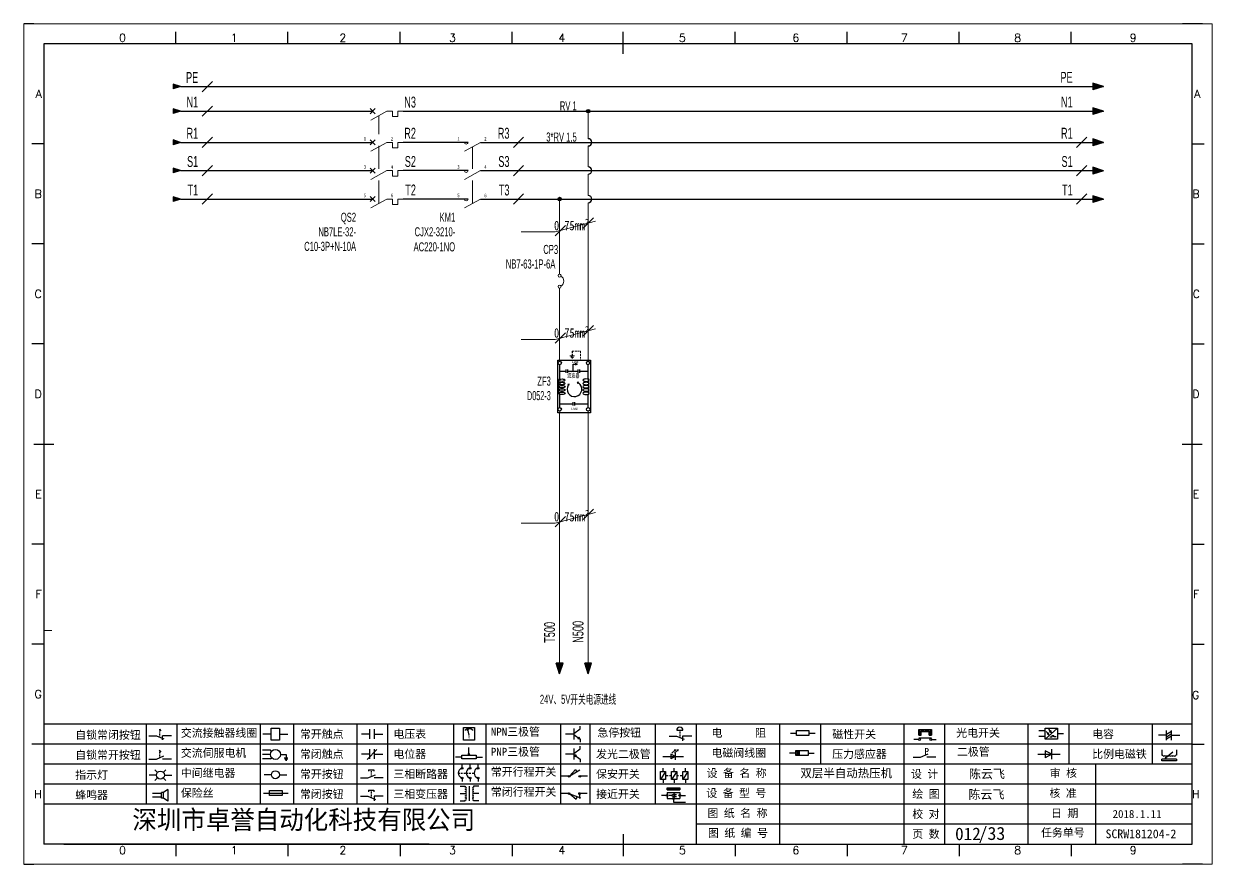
# Model space of a CAD drawing. Extents: x 38255 to 47052, y -6758 to -3353.
# Drawn here: x 39894.8 to 40221.5, y -4539.5 to -4308.5 of the extents above; entities that cross this region are included whole.
import ezdxf
from ezdxf.enums import TextEntityAlignment as Align

# ---------------------------------------------------------------- set-up
doc = ezdxf.new("R2010")
doc.units = 0
doc.header["$MEASUREMENT"] = 0
doc.linetypes.add('DASHED', pattern=[0.75, 0.5, -0.25])
doc.linetypes.add('DASHED2', pattern=[9.525, 6.35, -3.175])
for name, color, linetype in [('0015LEVEL_0', 7, 'Continuous'), ('AE_BOR', 1, 'Continuous'), ('MISC', 2, 'Continuous'), ('电气图内容', 7, 'Continuous'), ('细实线层', 7, 'Continuous')]:
    doc.layers.add(name, color=color, linetype=linetype)
doc.layers.add('Dimension', color=3, linetype='Continuous', lineweight=13)
doc.layers.add('frame', color=7, linetype='Continuous', lineweight=15)
doc.styles.add('Standard_0.8', font='', dxfattribs={"width": 0.8})
doc.styles.add('STYLE1', font='italic.shx', dxfattribs={"width": 0.68, "height": 3, "bigfont": 'xc00.shx'})
doc.styles.add('WD', font='romans.shx', dxfattribs={"bigfont": 'gbcbig.shx'})
doc.styles.add('样式 0', font='')
doc.styles.add('样式 8', font='arial.ttf')
doc.styles.add('楷体', font='', dxfattribs={"width": 0.8})
doc.styles.add('汉字', font='')
doc.styles.get('Standard_0.8').set_extended_font_data('SimSun')
doc.styles.get('样式 0').set_extended_font_data('KaiTi_GB2312')
doc.styles.get('楷体').set_extended_font_data('STFangsong')
doc.styles.get('汉字').set_extended_font_data('新宋体')

# ---------------------------------------------------------------- blocks, each defined once
blk = doc.blocks.new('A$C46B66A3D')
at = {"color": 2, "linetype": 'DASHED'}
blk.add_line((-0.52, 16.86), (-0.52, 15.59), dxfattribs=at)
at = {"color": 2, "linetype": 'DASHED', "lineweight": 0}
for p, q in [((-0.52, 16.86), (1.74, 16.86)), ((1.74, 16.86), (1.74, 14.41))]:
    blk.add_line(p, q, dxfattribs=at)
at = {"color": 2, "lineweight": 0}
for p, q in [((-0.52, 15.59), (-1.11, 15.59)), ((-0.51, 15.58), (0.09, 15.58))]:
    blk.add_line(p, q, dxfattribs=at)
at = {"color": 2}
for p, q in [((-0.52, 15.28), (-0.91, 15.28)), ((-0.52, 15.04), (-0.72, 15.04)), ((-0.52, 15.28), (-0.12, 15.28)), ((-0.52, 15.04), (-0.32, 15.04))]:
    blk.add_line(p, q, dxfattribs=at)
at = {"lineweight": 0}
for p, q in [((-3.94, 0.45), (-3.94, 0)), ((3.89, 0.45), (3.89, 0))]:
    blk.add_line(p, q, dxfattribs=at)
blk.add_lwpolyline([(-4.49, 14.41), (4.49, 14.41), (4.49, 0), (-4.49, 0)], close=True)
at = {"layer": '0015LEVEL_0'}
for p, q in [((-3.94, 9.4), (-3.94, 13.18)), ((-0.28, 11.42), (-0.28, 13.33)), ((-0.28, 13.33), (0.54, 13.33)), ((0.54, 13.08), (0.54, 13.59)), ((0.66, 13.12), (0.66, 13.54)), ((0.77, 13.17), (0.77, 13.5)), ((0.88, 13.21), (0.88, 13.45)), ((3.89, 9.4), (3.89, 13.18)), ((-3.94, 11.42), (-2.2, 11.42)), ((-2.2, 10.94), (-2.2, 11.91)), ((-1.72, 10.94), (-1.72, 11.91)), ((-1.72, 11.42), (1.15, 11.42)), ((1.15, 10.94), (1.15, 11.91)), ((1.63, 10.94), (1.63, 11.91)), ((1.63, 11.42), (3.89, 11.42)), ((-4.16, 5.33), (-4.16, 9)), ((4.11, 5.33), (4.11, 9)), ((-3.94, 1.4), (-3.94, 4.93)), ((3.89, 1.4), (3.89, 4.93)), ((-3.94, 2.45), (-0.27, 2.45)), ((-0.27, 1.96), (-0.27, 2.93)), ((0.22, 1.96), (0.22, 2.93)), ((0.22, 2.45), (3.89, 2.45))]:
    blk.add_line(p, q, dxfattribs=at)
for points in [[(-1.33, 7.87), (-1.72, 7.72), (-1.4, 7.46)], [(0.86, 8.33), (1.09, 7.98), (1.27, 8.36)]]:
    blk.add_lwpolyline(points, close=True, dxfattribs=at)
for centre in [(-3.96, 13.66), (3.87, 13.66), (-3.94, 0.93), (3.89, 0.93)]:
    blk.add_circle(centre, 0.476, dxfattribs=at)
for centre, radius, start, end in [((-3.7, 9), 0.466, 121.7477, 180), ((0.11, 6.45), 2.03, 145.7383, 58.0662), ((3.65, 9), 0.466, 0, 58.2523), ((-3.7, 5.33), 0.466, 180, 238.2523), ((3.65, 5.33), 0.466, 301.7477, 0)]:
    blk.add_arc(centre, radius, start, end, dxfattribs=at)
for centre in [(-3.3, 8.93), (-3.3, 8.02), (-3.3, 7.14), (-3.3, 6.25), (-3.3, 5.33)]:
    blk.add_ellipse(centre, major_axis=(0.858, 0), ratio=0.39308, dxfattribs=at)
at = {"layer": '0015LEVEL_0', "extrusion": (0, 0, -1)}
for centre in [(3.26, 8.93), (3.26, 8.02), (3.26, 7.14), (3.26, 6.25), (3.26, 5.33)]:
    blk.add_ellipse(centre, major_axis=(-0.858, 0), ratio=0.39308, dxfattribs=at)
at = {"lineweight": 0, "style": '样式 8', "width": 0.6}
for tag, p in [('FL1', (-6.38, 7.44)), ('10A', (-6.38, 3.44))]:
    blk.add_attdef(tag, text='', height=2.5, dxfattribs=at).set_placement(p, align=Align.RIGHT)
at = {"layer": '0015LEVEL_0', "insert": (-1.89, 10.79), "char_height": 1.1896, "attachment_point": 1, "style": 'STYLE1'}
blk.add_mtext('{\\fSimSun|b0|i0|c134|p32;滤波器}', dxfattribs=at)
at = {"layer": 'MISC', "color": 0, "char_height": 0.5948, "width": 1.492, "attachment_point": 1, "style": '样式 0'}
for s, insert in [('{\\fSimSun|b0|i0|c134|p2;LINE}', (-0.62, 14.24)), ('{\\fSimSun|b0|i0|c134|p2;LOAD}', (-0.76, 1.36))]:
    blk.add_mtext(s, dxfattribs=dict(at, insert=insert))
blk = doc.blocks.new('磁性开关')
at = {"linetype": 'ByBlock'}
h = blk.add_hatch(dxfattribs=at)
h.set_pattern_fill('ANSI31', color=256, scale=0.1, style=0)
h.set_pattern_definition([(45, (0, 0), (-0.224506403, 0.224506403), [])])
h.paths.add_polyline_path([(-1910.88, -776.69), (-1910.88, -775.29), (-1907.69, -775.29), (-1907.69, -776.69), (-1908.31, -776.69), (-1908.31, -775.79), (-1910.25, -775.79), (-1910.25, -776.69)])
for p, q in [((-1910.91, -777.81), (-1912.09, -777.81)), ((-1910.88, -776.69), (-1910.88, -775.29)), ((-1910.88, -775.29), (-1907.69, -775.29)), ((-1910.88, -776.69), (-1910.25, -776.69)), ((-1910.88, -777.39), (-1907.69, -777.39)), ((-1910.25, -776.69), (-1910.25, -775.79)), ((-1910.25, -775.79), (-1908.31, -775.79)), ((-1908.31, -776.69), (-1908.31, -775.79)), ((-1908.31, -776.69), (-1907.69, -776.69)), ((-1907.69, -775.29), (-1907.69, -776.69)), ((-1907.66, -777.81), (-1906.48, -777.81))]:
    blk.add_line(p, q, dxfattribs=at)
for centre in [(-1910.68, -777.81), (-1907.88, -777.81)]:
    blk.add_circle(centre, 0.225, dxfattribs=at)
blk = doc.blocks.new('*U34')
at = {"linetype": 'ByBlock'}
for p, q in [((-1909.23, -780.45), (-1909.23, -780.67)), ((-1909.23, -780.45), (-1908.92, -780.84)), ((-1909.23, -780.84), (-1909.23, -781.05)), ((-1911.92, -782.07), (-1910.06, -782.07)), ((-1910.06, -782.07), (-1908.18, -782.88)), ((-1909.23, -781.23), (-1909.23, -781.44)), ((-1909.23, -781.61), (-1909.23, -781.83)), ((-1909.23, -782), (-1909.23, -782.21)), ((-1909.23, -782.38), (-1909.23, -782.43)), ((-1908.52, -783.07), (-1908.52, -782.07)), ((-1906.25, -782.07), (-1908.52, -782.07))]:
    blk.add_line(p, q, dxfattribs=at)
blk = doc.blocks.new('*U36')
at = {"linetype": 'ByBlock'}
for p, q in [((-1911.92, -792.89), (-1910.06, -792.89)), ((-1910.06, -792.89), (-1908.18, -792.08)), ((-1908.88, -791.17), (-1909.23, -790.71)), ((-1909.23, -790.71), (-1909.23, -790.92)), ((-1909.23, -791.09), (-1909.23, -791.31)), ((-1909.23, -791.48), (-1909.23, -791.69)), ((-1909.23, -791.86), (-1909.23, -792.08)), ((-1909.23, -792.25), (-1909.23, -792.47)), ((-1906.25, -792.89), (-1908.52, -792.89))]:
    blk.add_line(p, q, dxfattribs=at)
blk = doc.blocks.new('蜂鸣器')
at = {"linetype": 'ByBlock'}
for p, q in [((-1907.17, -795.53), (-1908.25, -796.26)), ((-1907.17, -795.53), (-1907.17, -798.41)), ((-1908.8, -796.48), (-1911.01, -796.48)), ((-1908.8, -797.46), (-1911.01, -797.46)), ((-1908.25, -796.26), (-1908.8, -796.26)), ((-1908.8, -797.68), (-1908.8, -796.26)), ((-1908.25, -797.68), (-1908.8, -797.68)), ((-1908.25, -797.68), (-1908.25, -796.26)), ((-1907.17, -798.41), (-1908.25, -797.68))]:
    blk.add_line(p, q, dxfattribs=at)
blk = doc.blocks.new('指示灯')
at = {"linetype": 'ByBlock'}
for p, q in [((-1854.25, -776.92), (-1856.06, -776.92)), ((-1854.62, -775.59), (-1853.97, -776.23)), ((-1854.62, -778.25), (-1853.97, -777.61)), ((-1851.9, -775.59), (-1852.54, -776.23)), ((-1851.9, -778.25), (-1852.54, -777.61)), ((-1852.26, -776.92), (-1850.45, -776.92))]:
    blk.add_line(p, q, dxfattribs=at)
blk.add_circle((-1853.26, -776.92), 0.992, dxfattribs=at)
blk = doc.blocks.new('光电开关')
at = {"linetype": 'ByBlock'}
h = blk.add_hatch(dxfattribs=at)
h.set_pattern_fill('ANSI31', color=256, scale=0.01, style=0)
h.set_pattern_definition([(45, (0.172267, 0), (-0.0224506403, 0.0224506403), [])])
h.paths.add_polyline_path([(-1882.44, -776.34), (-1882.5, -775.91), (-1882.68, -776.07)])
h.paths.add_polyline_path([(-1882.86, -776.23), (-1882.44, -776.34), (-1882.68, -776.07)])
h.paths.add_polyline_path([(-1883.05, -776.88), (-1883.11, -776.45), (-1883.29, -776.61)])
h.paths.add_polyline_path([(-1883.47, -776.77), (-1883.05, -776.88), (-1883.29, -776.61)])
for p, q in [((-1884.01, -775.96), (-1885.56, -775.96)), ((-1884.01, -777.39), (-1885.56, -777.39)), ((-1880.91, -775.3), (-1884.01, -778.05)), ((-1883.75, -776.09), (-1883.05, -776.88)), ((-1883.11, -776.45), (-1883.47, -776.77)), ((-1883.05, -776.88), (-1883.47, -776.77)), ((-1883.14, -775.55), (-1882.44, -776.34)), ((-1883.05, -776.88), (-1883.11, -776.45)), ((-1882.5, -775.91), (-1882.86, -776.23)), ((-1882.44, -776.34), (-1882.86, -776.23)), ((-1882.78, -777.47), (-1882.23, -777.47)), ((-1882.44, -776.34), (-1882.5, -775.91)), ((-1882.23, -777.47), (-1882.23, -777.14)), ((-1882.23, -777.14), (-1881.78, -777.14)), ((-1881.78, -777.47), (-1881.78, -777.14)), ((-1881.23, -777.47), (-1881.78, -777.47)), ((-1879.37, -776.67), (-1880.91, -776.67))]:
    blk.add_line(p, q, dxfattribs=at)
blk.add_lwpolyline([(-1884.01, -775.3), (-1880.91, -775.3), (-1880.91, -778.05), (-1884.01, -778.05)], close=True, dxfattribs=at)
blk = doc.blocks.new('交流接触器线圈')
at = {"linetype": 'ByBlock'}
for p, q in [((-1880.82, -781.77), (-1882.87, -781.77)), ((-1878.72, -781.77), (-1876.67, -781.77))]:
    blk.add_line(p, q, dxfattribs=at)
blk.add_lwpolyline([(-1880.82, -780.28), (-1878.72, -780.28), (-1878.72, -783.26), (-1880.82, -783.26)], close=True, dxfattribs=at)
blk = doc.blocks.new('交流伺服电机')
at = {"linetype": 'ByBlock'}
for p, q in [((-1880.97, -785.75), (-1882.94, -785.75)), ((-1880.97, -786.85), (-1882.94, -786.85)), ((-1880.97, -785.75), (-1880.65, -786.03)), ((-1878.49, -786.85), (-1877.07, -786.85)), ((-1877.07, -786.85), (-1877.07, -787.72)), ((-1880.97, -787.94), (-1882.94, -787.94)), ((-1880.97, -787.94), (-1880.65, -787.67)), ((-1877.54, -787.72), (-1876.59, -787.72)), ((-1877.38, -788.01), (-1876.75, -788.01)), ((-1877.23, -788.29), (-1876.9, -788.29))]:
    blk.add_line(p, q, dxfattribs=at)
blk.add_circle((-1879.73, -786.85), 1.24, dxfattribs=at)
blk = doc.blocks.new('中间继电器')
at = {"linetype": 'ByBlock'}
for p, q in [((-1880.72, -791.92), (-1882.54, -791.92)), ((-1878.74, -791.92), (-1876.92, -791.92))]:
    blk.add_line(p, q, dxfattribs=at)
blk.add_circle((-1879.73, -791.92), 0.992, dxfattribs=at)
blk = doc.blocks.new('保险丝')
at = {"linetype": 'ByBlock'}
blk.add_line((-1882.72, -796.49), (-1876.55, -796.49), dxfattribs=at)
blk.add_lwpolyline([(-1881.2, -795.86), (-1878.06, -795.86), (-1878.06, -797.12), (-1881.2, -797.12)], close=True, dxfattribs=at)
blk = doc.blocks.new('常开按钮')
at = {"linetype": 'ByBlock'}
for p, q in [((-1910.06, -787.73), (-1908.18, -786.93)), ((-1909.9, -785.68), (-1908.56, -785.68)), ((-1909.9, -785.68), (-1909.9, -786.07)), ((-1909.23, -785.68), (-1909.23, -785.89)), ((-1909.23, -786.06), (-1909.23, -786.28)), ((-1909.23, -786.45), (-1909.23, -786.67)), ((-1909.23, -786.84), (-1909.23, -787.05)), ((-1908.56, -785.68), (-1908.56, -786.07)), ((-1911.92, -787.73), (-1910.06, -787.73)), ((-1909.23, -787.22), (-1909.23, -787.38)), ((-1906.25, -787.73), (-1908.52, -787.73))]:
    blk.add_line(p, q, dxfattribs=at)
blk = doc.blocks.new('常开触点')
at = {"linetype": 'ByBlock'}
for p, q in [((-1853.82, -782.99), (-1853.82, -780.56)), ((-1852.6, -782.99), (-1852.6, -780.56)), ((-1853.82, -781.77), (-1855.88, -781.77)), ((-1852.6, -781.77), (-1850.55, -781.77))]:
    blk.add_line(p, q, dxfattribs=at)
blk = doc.blocks.new('常闭触点')
at = {"linetype": 'ByBlock'}
for p, q in [((-1853.82, -786.77), (-1855.88, -786.77)), ((-1852.01, -785.66), (-1854.43, -788.1)), ((-1853.82, -787.99), (-1853.82, -785.56)), ((-1852.6, -787.99), (-1852.6, -785.56)), ((-1852.6, -786.77), (-1850.55, -786.77))]:
    blk.add_line(p, q, dxfattribs=at)
blk = doc.blocks.new('常闭按钮')
at = {"linetype": 'ByBlock'}
for p, q in [((-1856.13, -792.28), (-1854.28, -792.28)), ((-1854.28, -792.28), (-1852.4, -793.09)), ((-1854.11, -790.83), (-1852.77, -790.83)), ((-1854.11, -790.83), (-1854.11, -791.22)), ((-1853.44, -790.83), (-1853.44, -791.04)), ((-1853.44, -791.21), (-1853.44, -791.43)), ((-1853.44, -791.6), (-1853.44, -791.82)), ((-1853.44, -791.99), (-1853.44, -792.2)), ((-1853.44, -792.37), (-1853.44, -792.53)), ((-1852.77, -790.83), (-1852.77, -791.22)), ((-1850.47, -792.28), (-1852.73, -792.28)), ((-1852.73, -792.28), (-1852.73, -793.43))]:
    blk.add_line(p, q, dxfattribs=at)
blk = doc.blocks.new('电磁阀线圈')
at = {"linetype": 'ByBlock'}
for p, q in [((-1854.61, -795.92), (-1853.75, -797.16)), ((-1853.75, -795.92), (-1854.61, -797.16)), ((-1853.75, -795.92), (-1853.75, -797.16)), ((-1854.61, -796.54), (-1856.17, -796.54)), ((-1851.53, -796.54), (-1849.97, -796.54))]:
    blk.add_line(p, q, dxfattribs=at)
blk.add_lwpolyline([(-1854.61, -795.92), (-1851.53, -795.92), (-1851.53, -797.16), (-1854.61, -797.16)], close=True, dxfattribs=at)
blk = doc.blocks.new('电压表')
at = {"linetype": 'ByBlock'}
for p, q in [((-1814.84, -780.75), (-1814.91, -781.13)), ((-1814.6, -781.05), (-1814.91, -781.13)), ((-1814.84, -780.75), (-1814.46, -782.26)), ((-1814.84, -780.75), (-1814.6, -781.05))]:
    blk.add_line(p, q, dxfattribs=at)
blk.add_lwpolyline([(-1815.84, -780.34), (-1813.07, -780.34), (-1813.07, -783.49), (-1815.84, -783.49)], close=True, dxfattribs=at)
blk.add_arc((-1814.46, -782.26), 1.56, 46.8313, 133.1687, dxfattribs=at)
at = {"linetype": 'ByBlock', "insert": (-1814.7, -782.39), "char_height": 0.75, "width": 0.6768, "attachment_point": 1}
blk.add_mtext('V', dxfattribs=at)
blk = doc.blocks.new('电位器')
at = {"linetype": 'ByBlock'}
for p, q in [((-1814.45, -787.3), (-1814.62, -786.96)), ((-1814.62, -786.96), (-1814.27, -786.96)), ((-1814.45, -787.3), (-1814.45, -785.39)), ((-1814.45, -787.3), (-1814.27, -786.96)), ((-1816.21, -787.75), (-1817.79, -787.75)), ((-1812.68, -787.75), (-1811.1, -787.75))]:
    blk.add_line(p, q, dxfattribs=at)
blk.add_lwpolyline([(-1816.21, -787.3), (-1812.68, -787.3), (-1812.68, -788.2), (-1816.21, -788.2)], close=True, dxfattribs=at)
blk = doc.blocks.new('三相断路器')
at = {"linetype": 'ByBlock'}
for p, q in [((-1816.17, -790.33), (-1816.17, -789.7)), ((-1814.17, -790.33), (-1814.17, -789.7)), ((-1812.18, -790.33), (-1812.18, -789.7)), ((-1817.14, -791.74), (-1816.72, -791.74)), ((-1816.45, -791.74), (-1816.03, -791.74)), ((-1815.76, -791.74), (-1815.34, -791.74)), ((-1815.07, -791.74), (-1814.65, -791.74)), ((-1814.38, -791.74), (-1813.96, -791.74)), ((-1813.69, -791.74), (-1813.27, -791.74)), ((-1816.17, -793.19), (-1816.17, -793.83)), ((-1814.17, -793.19), (-1814.17, -793.83)), ((-1812.18, -793.19), (-1812.18, -793.83))]:
    blk.add_line(p, q, dxfattribs=at)
for centre in [(-1816.17, -790.55), (-1816.17, -792.98), (-1814.17, -790.55), (-1814.17, -792.98), (-1812.18, -790.55), (-1812.18, -792.98)]:
    blk.add_circle(centre, 0.219, dxfattribs=at)
for centre in [(-1815.81, -791.74), (-1813.82, -791.74), (-1811.83, -791.74)]:
    blk.add_arc(centre, 1.32, 115.5791, 244.4209, dxfattribs=at)
blk = doc.blocks.new('三相变压器')
at = {"linetype": 'ByBlock'}
for p, q in [((-1816.69, -795.03), (-1815.37, -795.03)), ((-1815.37, -795.03), (-1815.37, -795.24)), ((-1814.34, -798.7), (-1814.34, -795.04)), ((-1812, -795.03), (-1813.32, -795.03)), ((-1813.32, -795.03), (-1813.32, -795.24)), ((-1816.69, -796.87), (-1815.37, -796.87)), ((-1816.69, -798.71), (-1815.37, -798.71)), ((-1815.37, -798.71), (-1815.37, -798.5)), ((-1812, -796.87), (-1813.32, -796.87)), ((-1813.32, -798.71), (-1813.32, -798.5)), ((-1812, -798.71), (-1813.32, -798.71))]:
    blk.add_line(p, q, dxfattribs=at)
for centre, start, end in [((-1815.37, -795.51), 270, 90), ((-1815.37, -796.06), 270, 90), ((-1813.32, -795.51), 90, 270), ((-1813.32, -796.06), 90, 270), ((-1815.37, -796.6), 270, 90), ((-1815.37, -797.14), 270, 90), ((-1815.37, -797.68), 270, 90), ((-1815.37, -798.23), 270, 90), ((-1813.32, -796.6), 90, 270), ((-1813.32, -797.14), 90, 270), ((-1813.32, -797.68), 90, 270), ((-1813.32, -798.23), 90, 270)]:
    blk.add_arc(centre, 0.271, start, end, dxfattribs=at)
blk = doc.blocks.new('压力感应器')
at = {"linetype": 'ByBlock'}
for p, q in [((-1817.44, -777.73), (-1815.59, -777.73)), ((-1815.59, -777.73), (-1813.71, -776.93)), ((-1811.78, -777.73), (-1814.05, -777.73))]:
    blk.add_line(p, q, dxfattribs=at)
at = {"linetype": 'ByBlock', "insert": (-1814.65, -775.48), "char_height": 1.68, "width": 1.2242, "attachment_point": 1}
blk.add_mtext('{\\fNSimSun|b0|i0|c134|p49;P}', dxfattribs=at)
blk = doc.blocks.new('二极管')
at = {"linetype": 'ByBlock'}
for p, q in [((-1787.52, -776.77), (-1781.92, -776.77)), ((-1783.97, -776.77), (-1785.69, -775.9)), ((-1785.69, -775.9), (-1785.69, -777.65)), ((-1783.97, -776.77), (-1785.69, -777.65)), ((-1783.97, -777.99), (-1783.97, -775.56))]:
    blk.add_line(p, q, dxfattribs=at)
blk = doc.blocks.new('NPN三极管')
at = {"linetype": 'ByBlock'}
for p, q in [((-1785.73, -780.61), (-1785.73, -783.32)), ((-1785.73, -781.82), (-1784.15, -780.66)), ((-1784.15, -780.66), (-1784.15, -779.98)), ((-1785.73, -781.97), (-1787.81, -781.97)), ((-1785.73, -782.11), (-1784.15, -783.27)), ((-1784.41, -782.73), (-1784.74, -783.18)), ((-1784.15, -783.27), (-1784.74, -783.18)), ((-1784.15, -783.27), (-1784.41, -782.73)), ((-1784.15, -783.27), (-1784.15, -783.96))]:
    blk.add_line(p, q, dxfattribs=at)
blk = doc.blocks.new('PNP三极管')
at = {"linetype": 'ByBlock'}
for p, q in [((-1784.9, -786.74), (-1786.98, -786.74)), ((-1784.9, -785.38), (-1784.9, -788.09)), ((-1784.9, -786.59), (-1783.32, -785.43)), ((-1784.9, -786.88), (-1783.32, -788.04)), ((-1784.9, -786.88), (-1784.31, -786.97)), ((-1784.9, -786.88), (-1784.64, -787.42)), ((-1784.31, -786.97), (-1784.64, -787.42)), ((-1783.32, -785.43), (-1783.32, -784.75)), ((-1783.32, -788.04), (-1783.32, -788.73))]:
    blk.add_line(p, q, dxfattribs=at)
blk = doc.blocks.new('常开行程开关')
at = {"linetype": 'ByBlock'}
for p, q in [((-1786.29, -792.3), (-1788.01, -792.3)), ((-1785.89, -792.17), (-1784.52, -790.62)), ((-1785.89, -792.17), (-1783.43, -790.72)), ((-1784.52, -790.62), (-1784.19, -791.17)), ((-1781.48, -792.3), (-1783.21, -792.3))]:
    blk.add_line(p, q, dxfattribs=at)
for centre in [(-1786.07, -792.3), (-1783.42, -792.3)]:
    blk.add_circle(centre, 0.219, dxfattribs=at)
blk = doc.blocks.new('常闭行程开关')
at = {"linetype": 'ByBlock'}
for p, q in [((-1786.34, -796.62), (-1788.07, -796.62)), ((-1785.93, -796.72), (-1783.25, -797.7)), ((-1785.93, -796.72), (-1784.3, -798)), ((-1784.3, -798), (-1784.08, -797.4)), ((-1783.48, -796.84), (-1783.48, -797.85)), ((-1781.54, -796.62), (-1783.26, -796.62))]:
    blk.add_line(p, q, dxfattribs=at)
for centre in [(-1786.12, -796.62), (-1783.48, -796.62)]:
    blk.add_circle(centre, 0.219, dxfattribs=at)
blk = doc.blocks.new('电容')
at = {"linetype": 'ByBlock'}
for p, q in [((-1756.08, -782.99), (-1756.08, -780.56)), ((-1754.86, -780.79), (-1756.08, -781.55)), ((-1754.86, -782.99), (-1754.86, -780.56)), ((-1756.08, -781.77), (-1758.13, -781.77)), ((-1754.86, -781.44), (-1756.08, -782.2)), ((-1754.86, -781.99), (-1756.08, -782.75)), ((-1754.86, -781.77), (-1752.81, -781.77))]:
    blk.add_line(p, q, dxfattribs=at)
blk = doc.blocks.new('发光二极管')
at = {"linetype": 'ByBlock'}
for p, q in [((-1758.01, -786.77), (-1752.89, -786.77)), ((-1754.84, -786.77), (-1756.04, -786.16)), ((-1756.04, -786.16), (-1756.04, -787.39)), ((-1754.84, -786.77), (-1756.04, -787.39)), ((-1755.78, -785.92), (-1754.89, -785.14)), ((-1754.89, -785.14), (-1755.2, -785.22)), ((-1755.2, -785.22), (-1755.01, -785.43)), ((-1755.08, -785.92), (-1754.18, -785.14)), ((-1754.89, -785.14), (-1755.01, -785.43)), ((-1754.84, -787.63), (-1754.84, -785.92)), ((-1754.18, -785.14), (-1754.49, -785.22)), ((-1754.49, -785.22), (-1754.31, -785.43)), ((-1754.18, -785.14), (-1754.31, -785.43))]:
    blk.add_line(p, q, dxfattribs=at)
blk = doc.blocks.new('比例电磁阀')
at = {"linetype": 'ByBlock'}
for p, q in [((-1757.26, -775.38), (-1757.26, -776.71)), ((-1757.26, -776.71), (-1757.05, -776.71)), ((-1753.6, -777.73), (-1757.25, -777.73)), ((-1757.25, -778.13), (-1757.25, -777.73)), ((-1753.6, -778.13), (-1757.25, -778.13)), ((-1754.5, -775.98), (-1756.35, -777.44)), ((-1756.35, -777.44), (-1756.25, -777.25)), ((-1756.35, -777.44), (-1756.15, -777.38)), ((-1756.15, -777.38), (-1756.25, -777.25)), ((-1753.58, -776.71), (-1753.8, -776.71)), ((-1753.6, -777.73), (-1753.6, -778.13)), ((-1753.58, -775.38), (-1753.58, -776.71))]:
    blk.add_line(p, q, dxfattribs=at)
for centre in [(-1756.78, -776.71), (-1756.24, -776.71), (-1755.7, -776.71), (-1755.15, -776.71), (-1754.61, -776.71), (-1754.07, -776.71)]:
    blk.add_arc(centre, 0.271, 180, 0, dxfattribs=at)
blk = doc.blocks.new('保安开关')
at = {"linetype": 'ByBlock'}
for p, q in [((-1757.96, -790.79), (-1757.96, -789.97)), ((-1755.17, -790.79), (-1755.17, -789.97)), ((-1752.39, -790.79), (-1752.39, -789.97)), ((-1757.33, -790.79), (-1758.6, -792.81)), ((-1757.96, -792.81), (-1757.96, -793.62)), ((-1757.33, -791.8), (-1756.72, -791.8)), ((-1756.35, -791.8), (-1755.89, -791.8)), ((-1754.54, -790.79), (-1755.81, -792.81)), ((-1755.17, -792.81), (-1755.17, -793.62)), ((-1754.52, -791.8), (-1754.06, -791.8)), ((-1753.69, -791.8), (-1753.08, -791.8)), ((-1751.75, -790.79), (-1753.02, -792.81)), ((-1752.39, -792.81), (-1752.39, -793.62))]:
    blk.add_line(p, q, dxfattribs=at)
for points in [[(-1758.6, -790.79), (-1757.33, -790.79), (-1757.33, -792.81), (-1758.6, -792.81)], [(-1755.81, -790.79), (-1754.54, -790.79), (-1754.54, -792.81), (-1755.81, -792.81)], [(-1753.02, -790.79), (-1751.75, -790.79), (-1751.75, -792.81), (-1753.02, -792.81)]]:
    blk.add_lwpolyline(points, close=True, dxfattribs=at)
blk = doc.blocks.new('接近开关')
at = {"linetype": 'ByBlock'}
h = blk.add_hatch(dxfattribs=at)
h.set_pattern_fill('ANSI31', color=256, scale=0.01, style=0)
h.set_pattern_definition([(45, (-89.131516, -30.795668), (-0.0224506403, 0.0224506403), [])])
h.paths.add_polyline_path([(-1516.96, -1123.35), (-1516.96, -1122.85), (-1513.76, -1122.85), (-1513.76, -1123.35)])
for p, q in [((-1517.18, -1124.71), (-1518.36, -1124.71)), ((-1516.96, -1123.35), (-1516.96, -1122.85)), ((-1516.96, -1122.85), (-1513.76, -1122.85)), ((-1516.96, -1123.35), (-1513.76, -1123.35)), ((-1516.96, -1123.95), (-1513.76, -1123.95)), ((-1516.96, -1123.95), (-1516.96, -1125.47)), ((-1516.96, -1125.47), (-1513.76, -1125.47)), ((-1515.91, -1124.71), (-1516.45, -1124.71)), ((-1515.11, -1124.31), (-1515.91, -1124.71)), ((-1515.11, -1125.11), (-1515.91, -1124.71)), ((-1515.33, -1124.53), (-1515.17, -1124.53)), ((-1515.33, -1124.88), (-1515.17, -1124.88)), ((-1515.25, -1124.45), (-1515.25, -1124.61)), ((-1515.11, -1124.31), (-1515.11, -1125.11)), ((-1515.11, -1124.48), (-1514.58, -1124.48)), ((-1515.11, -1124.94), (-1514.58, -1124.94)), ((-1513.76, -1122.85), (-1513.76, -1123.35)), ((-1513.76, -1123.95), (-1513.76, -1125.47)), ((-1513.54, -1124.71), (-1512.36, -1124.71)), ((-1515.36, -1125.69), (-1515.36, -1126.36)), ((-1515.36, -1126.36), (-1512.36, -1126.36))]:
    blk.add_line(p, q, dxfattribs=at)
for centre in [(-1516.96, -1124.71), (-1515.36, -1125.47), (-1513.76, -1124.71)]:
    blk.add_circle(centre, 0.225, dxfattribs=at)
blk = doc.blocks.new('电阻')
at = {"linetype": 'ByBlock'}
for p, q in [((-3.09, 0), (-1.57, 0)), ((1.57, 0), (3.09, 0))]:
    blk.add_line(p, q, dxfattribs=at)
blk.add_lwpolyline([(-1.57, 0.63), (1.57, 0.63), (1.57, -0.63), (-1.57, -0.63)], close=True, dxfattribs=at)
blk = doc.blocks.new('急停按钮')
at = {"linetype": 'ByBlock'}
for p, q in [((-1.86, 0), (0, 0)), ((0, 0), (1.88, -0.81)), ((0.06, 1.45), (1.61, 1.45)), ((0.83, 1.45), (0.83, 1.24)), ((0.83, 1.07), (0.83, 0.85)), ((0.83, 0.68), (0.83, 0.47)), ((0.83, 0.29), (0.83, 0.08)), ((3.81, 0), (1.54, 0)), ((1.54, 0), (1.54, -1.15)), ((0.83, -0.09), (0.83, -0.24))]:
    blk.add_line(p, q, dxfattribs=at)
blk.add_arc((0.83, 1.45), 0.774, 0, 180)
blk = doc.blocks.new('电控横A4')
for p, q in [((292, -5), (5, -5)), ((5, -5), (5, -205)), ((292, -205), (292, -5)), ((10.03, -205), (289.53, -205)), ((130.8, -205), (190.75, -205)), ((190.75, -205), (259.54, -205))]:
    blk.add_line(p, q)
at = {"lineweight": 9, "ltscale": 0.1}
for p, q in [((5, -151.57), (7, -151.57)), ((101.34, -205), (130.8, -205)), ((129.44, -205), (129.44, -205)), ((129.44, -205), (129.44, -205)), ((129.44, -205), (129.44, -205)), ((129.44, -205), (129.44, -205))]:
    blk.add_line(p, q, dxfattribs=at)
at = {"linetype": 'ByBlock'}
for p, q in [((292, -175), (5, -175)), ((292, -180), (5, -180)), ((292, -185), (5, -185)), ((292, -190), (5, -190)), ((292, -195), (5, -195)), ((292, -200), (168.03, -200))]:
    blk.add_line(p, q, dxfattribs=at)
at = {"color": 0, "lineweight": -2}
for p, q in [((30.58, -175), (30.58, -195)), ((38.26, -175), (38.26, -195)), ((59.05, -175), (59.05, -195)), ((67.4, -175), (67.4, -195)), ((83.26, -175), (83.26, -195)), ((90.91, -175), (90.91, -195)), ((107.4, -175), (107.4, -195)), ((115.5, -175), (115.5, -195)), ((134.12, -175), (134.12, -195)), ((141.48, -175), (141.48, -195)), ((157.79, -175), (157.79, -195)), ((168.03, -175), (168.03, -204.92)), ((188.84, -175), (188.84, -185)), ((199.08, -175), (199.08, -185)), ((219.89, -175), (219.89, -185)), ((230.12, -175), (230.12, -185)), ((250.93, -175), (250.93, -185)), ((261.17, -175), (261.17, -185)), ((281.98, -175), (281.98, -185)), ((188.84, -185), (188.84, -204.92)), ((219.89, -185), (219.89, -205)), ((230.12, -185), (230.12, -205)), ((250.93, -185), (250.93, -205)), ((267.79, -185), (267.79, -205))]:
    blk.add_line(p, q, dxfattribs=at)
at = {"color": 0, "ltscale": 2}
for p, q in [((292, -205), (292, -183.55)), ((101.34, -205), (5, -205)), ((259.54, -205), (289.53, -205)), ((259.54, -205), (292, -205))]:
    blk.add_line(p, q, dxfattribs=at)
at = {"layer": 'AE_BOR', "lineweight": 30}
for p, q in [((2.53, 0), (0, 0)), ((294.53, 0), (289.53, 0)), ((0, -210), (2.53, -210)), ((294.53, -210), (289.53, -210))]:
    blk.add_line(p, q, dxfattribs=at)
at = {"layer": 'AE_BOR', "color": 1, "lineweight": 15}
for p, q in [((0, 0), (297, 0)), ((0, -210), (0, 0)), ((297, 0), (297, -210)), ((297, -210), (0, -210))]:
    blk.add_line(p, q, dxfattribs=at)
at = {"layer": 'AE_BOR'}
for p, q in [((38.03, -5), (38.03, -2)), ((66.03, -5), (66.03, -2)), ((94.03, -5), (94.03, -2)), ((122.03, -5), (122.03, -2)), ((149.78, -5), (149.78, -2)), ((177.78, -5), (177.78, -2)), ((205.78, -5), (205.78, -2)), ((233.78, -5), (233.78, -2)), ((261.78, -5), (261.78, -2)), ((5, -30), (2, -30)), ((292, -30), (295, -30)), ((5, -55), (2, -55)), ((292, -55), (295, -55)), ((5, -80), (2, -80)), ((292, -80), (295, -80)), ((5, -130), (2, -130)), ((292, -130), (295, -130)), ((5, -155), (2, -155)), ((292, -155), (295, -155)), ((5, -180), (2, -180)), ((292, -180), (295, -180)), ((38.03, -205), (38.03, -208)), ((66.03, -205), (66.03, -208)), ((94.03, -205), (94.03, -208)), ((122.03, -205), (122.03, -208)), ((149.78, -205), (149.78, -208)), ((177.78, -205), (177.78, -208)), ((205.78, -205), (205.78, -208)), ((233.78, -205), (233.78, -208)), ((261.78, -205), (261.78, -208))]:
    blk.add_line(p, q, dxfattribs=at)
at = {"layer": 'AE_BOR', "color": 2, "lineweight": 30}
for p, q in [((149.78, -7.5), (149.78, -2.5)), ((2.5, -105), (7.5, -105)), ((289.5, -105), (294.5, -105)), ((149.78, -202.5), (149.78, -207.5)), ((149.78, -205), (149.78, -207.5))]:
    blk.add_line(p, q, dxfattribs=at)
at = {"linetype": 'ByBlock'}
for name, p in [('*U34', (1943.19, 604.18)), ('交流接触器线圈', (1942.62, 604.27)), ('常开触点', (1940.27, 604.3)), ('电压表', (1925.71, 604.52)), ('NPN三极管', (1923.2, 604.5)), ('磁性开关', (2134.53, 598.96)), ('光电开关', (2139.22, 599.27)), ('电容', (2041.69, 603.98)), ('电位器', (1925.71, 604.52)), ('PNP三极管', (1922.37, 604.27)), ('压力感应器', (2039.72, 594.52)), ('*U36', (1943.19, 609.18)), ('交流伺服电机', (1942.62, 604.27)), ('常闭触点', (1940.27, 604.3)), ('发光二极管', (1917.72, 603.69)), ('电磁阀线圈', (2047.53, 614.3)), ('二极管', (2040.91, 594.27)), ('比例电磁阀', (2041.69, 593.98)), ('指示灯', (1887.41, 589.18)), ('中间继电器', (1942.62, 604.27)), ('常开按钮', (1996.06, 599.3)), ('三相断路器', (1925.71, 604.52)), ('常开行程开关', (1922.37, 604.27)), ('保安开关', (1917.72, 603.98)), ('蜂鸣器', (1943.19, 604.18)), ('保险丝', (1942.62, 604.27)), ('常闭按钮', (1940.27, 599.3)), ('三相变压器', (1925.71, 604.52)), ('常闭行程开关', (1922.37, 604.27)), ('接近开关', (1677.72, 931.9))]:
    blk.add_blockref(name, p, dxfattribs=at)
for name, p in [('急停按钮', (163.12, -177.98)), ('电阻', (194.66, -177.22))]:
    blk.add_blockref(name, p)
at = {"char_height": 2, "attachment_point": 1, "style": '汉字'}
for s, insert in [('{\\fKaiTi_GB2312|b0|i0|c134|p49;自锁常闭按钮}', (12.86, -176.69)), ('{\\fKaiTi_GB2312|b0|i0|c134|p49;交流接触器线圈}', (39.25, -176.19)), ('{\\fKaiTi_GB2312|b0|i0|c134|p49;常开触点}', (69.01, -176.48)), ('{\\fKaiTi_GB2312|b0|i0|c134|p49;电压表}', (92.37, -176.47)), ('{\\fKaiTi_GB2312|b0|i0|c134|p49;NPN三极管}', (116.73, -175.91)), ('{\\fKaiTi_GB2312|b0|i0|c134|p49;急停按钮}', (143.35, -176.12)), ('{\\fKaiTi_GB2312|b0|i0|c134|p49;电      阻}', (171.86, -176.19)), ('{\\fKaiTi_GB2312|b0|i0|c134|p49;磁性开关}', (202.07, -176.53)), ('{\\fKaiTi_GB2312|b0|i0|c134|p49;光电开关}', (233.02, -176.19)), ('{\\fKaiTi_GB2312|b0|i0|c134|p49;电容}', (267, -176.48)), ('{\\fKaiTi_GB2312|b0|i0|c134|p49;交流伺服电机}', (39.25, -181.19)), ('{\\fKaiTi_GB2312|b0|i0|c134|p49;电位器}', (92.37, -181.47)), ('{\\fKaiTi_GB2312|b0|i0|c134|p49;PNP三极管}', (116.73, -180.91)), ('{\\fKaiTi_GB2312|b0|i0|c134|p49;电磁阀线圈}', (171.86, -181.19)), ('{\\fKaiTi_GB2312|b0|i0|c134|p49;压力感应器}', (202.02, -181.47)), ('{\\fKaiTi_GB2312|b0|i0|c134|p49;二极管}', (233.2, -180.91)), ('{\\fKaiTi_GB2312|b0|i0|c134|p49;自锁常开按钮}', (12.86, -181.69)), ('{\\fKaiTi_GB2312|b0|i0|c134|p49;常闭触点}', (69.01, -181.48)), ('{\\fKaiTi_GB2312|b0|i0|c134|p49;发光二极管}', (143.02, -181.48)), ('{\\fKaiTi_GB2312|b0|i0|c134|p49;比例电磁铁}', (267, -181.48)), ('{\\fKaiTi_GB2312|b0|i0|c134|p49;指示灯}', (12.86, -186.69)), ('{\\fKaiTi_GB2312|b0|i0|c134|p49;中间继电器}', (39.25, -186.19)), ('{\\fKaiTi_GB2312|b0|i0|c134|p49;常开按钮}', (69.01, -186.48)), ('{\\fKaiTi_GB2312|b0|i0|c134|p49;三相断路器}', (92.37, -186.47)), ('{\\fKaiTi_GB2312|b0|i0|c134|p49;常开行程开关}', (116.73, -185.91)), ('{\\fKaiTi_GB2312|b0|i0|c134|p49;保安开关}', (143.02, -186.48)), ('{\\fKaiTi_GB2312|b0|i0|c134|p0;设 备 名 称}', (170.65, -186.24)), ('{\\fKaiTi_GB2312|b0|i0|c134|p0;设 计}', (221.72, -186.46)), ('{\\fKaiTi_GB2312|b0|i0|c134|p0;审 核}', (256.39, -186.25)), ('{\\fKaiTi_GB2312|b0|i0|c134|p49;蜂鸣器}', (12.86, -191.69)), ('{\\fKaiTi_GB2312|b0|i0|c134|p49;保险丝}', (39.25, -191.19)), ('{\\fKaiTi_GB2312|b0|i0|c134|p49;常闭按钮}', (69.01, -191.48)), ('{\\fKaiTi_GB2312|b0|i0|c134|p49;三相变压器}', (92.37, -191.47)), ('{\\fKaiTi_GB2312|b0|i0|c134|p49;常闭行程开关}', (116.73, -190.91)), ('{\\fKaiTi_GB2312|b0|i0|c134|p49;接近开关}', (143.02, -191.48)), ('{\\fKaiTi_GB2312|b0|i0|c134|p0;设 备 型 号}', (170.58, -191.24)), ('{\\fKaiTi_GB2312|b0|i0|c134|p0;绘 图}', (222.05, -191.46)), ('{\\fKaiTi_GB2312|b0|i0|c134|p0;核 准}', (256.32, -191.25)), ('{\\fKaiTi_GB2312|b0|i0|c134|p0;图 纸 名 称}', (170.86, -196.24)), ('{\\fKaiTi_GB2312|b0|i0|c134|p0;日 期}', (256.72, -196.25)), ('{\\fKaiTi_GB2312|b0|i0|c134|p0;校 对}', (222.05, -196.46)), ('{\\fKaiTi_GB2312|b0|i0|c134|p0;图 纸 编 号}', (170.98, -201.2)), ('{\\fKaiTi_GB2312|b0|i0|c134|p0;页 数}', (222.05, -201.46)), ('{\\fKaiTi_GB2312|b0|i0|c134|p0;任务单号}', (254.22, -201.1))]:
    blk.add_mtext(s, dxfattribs=dict(at, insert=insert))
at = {"attachment_point": 1}
for s, insert, char_height, width in [('{\\fSimSun|b0|i0|c134|p2;双层半自动热压机}', (194.08, -186.2), 2.1, 34.3007), ('{\\fKaiTi_GB2312|b0|i0|c134|p49;陈云飞', (236.21, -186.34), 2.2, 21.4865), ('{\\fKaiTi_GB2312|b0|i0|c134|p49;陈云飞}', (236.08, -191.47), 2.2, 20.0113), ('{\\fKaiTi_GB2312|b0|i0|c134|p49;2018.1.11}', (272.1, -196.45), 2, 60.2542)]:
    blk.add_mtext(s, dxfattribs=dict(at, insert=insert, char_height=char_height, width=width))
at = {"color": 0, "lineweight": -2, "insert": (27.14, -196.53), "char_height": 4.7064, "width": 96.1138, "attachment_point": 1}
blk.add_mtext('深圳市卓誉自动化科技有限公司', dxfattribs=at)
at = {"layer": 'AE_BOR', "style": 'WD'}
for s, p in [('0', (24.67, -4.5)), ('1', (52.6, -4.5)), ('2', (79.75, -4.5)), ('3', (107.15, -4.5)), ('4', (134.45, -4.5)), ('5', (164.59, -4.5)), ('6', (192.94, -4.5)), ('7', (220.04, -4.5)), ('8', (248.37, -4.5)), ('9', (277.23, -4.5)), ('0', (24.67, -207.5)), ('1', (52.6, -207.5)), ('2', (79.75, -207.5)), ('3', (107.15, -207.5)), ('4', (134.45, -207.5)), ('5', (164.59, -207.5)), ('6', (192.94, -207.5)), ('7', (220.04, -207.5)), ('8', (248.37, -207.5)), ('9', (277.23, -207.5))]:
    blk.add_text(s, height=2, dxfattribs=at).set_placement(p, align=Align.CENTER)
for s, p in [('A', (4.5, -17.5)), ('A', (294.03, -17.5)), ('B', (4.5, -42.5)), ('B', (293.84, -42.5)), ('C', (4.5, -67.5)), ('C', (293.93, -67.5)), ('D', (4.5, -92.5)), ('D', (293.84, -92.5)), ('E', (4.5, -117.5)), ('E', (293.74, -117.5)), ('F', (4.5, -142.5)), ('F', (293.74, -142.5)), ('F', (293.74, -142.5)), ('G', (4.5, -167.5)), ('G', (293.74, -167.72)), ('H', (4.5, -192.5)), ('H', (293.84, -192.5))]:
    blk.add_text(s, height=2, dxfattribs=at).set_placement(p, align=Align.MIDDLE_RIGHT)
at = {"layer": 'frame', "lineweight": 0, "insert": (236.38, -200.67), "char_height": 3.271, "width": 42.6764, "attachment_point": 1, "style": '样式 0'}
blk.add_mtext(' /33', dxfattribs=at)
at = {"layer": '电气图内容', "color": 7, "insert": (270.63, -201.32), "char_height": 2.3665, "attachment_point": 1}
blk.add_mtext('\\pxi-0.125,sm1,ql;{\\f宋体|b0|i0|c134|p2;\\H0.916667x;\\C256;SCRW181204-2^I^I^I', dxfattribs=at)

msp = doc.modelspace()

# ---------------------------------------------------------------- hatches: boundary and pattern name
for points in [[(39935.833, -4331.884), (39937.876, -4332.539), (39935.833, -4333.193)], [(40188.661, -4331.603), (40191.579, -4332.539), (40188.661, -4333.474)], [(39935.833, -4340.45), (39937.876, -4341.104), (39935.833, -4341.759)], [(40188.661, -4340.169), (40191.579, -4341.104), (40188.661, -4342.04)], [(39935.833, -4348.212), (39937.876, -4348.866), (39935.833, -4349.521)], [(40188.661, -4347.965), (40191.579, -4348.901), (40188.661, -4349.836)], [(39935.833, -4356.046), (39937.876, -4356.701), (39935.833, -4357.356)], [(40188.661, -4355.762), (40191.579, -4356.697), (40188.661, -4357.632)], [(40041.167, -4484.261), (40042.102, -4487.179), (40043.037, -4484.261)], [(40049.001, -4484.261), (40049.936, -4487.179), (40050.872, -4484.261)]]:
    msp.add_hatch(color=256).paths.add_polyline_path(points)
at = {"lineweight": -2}
h = msp.add_hatch(color=0, dxfattribs=at)
edge = h.paths.add_edge_path()
edge.add_arc((40049.936, -4332.539), 0.5, 0, 360)
h = msp.add_hatch(color=0, dxfattribs=at)
edge = h.paths.add_edge_path()
edge.add_arc((40042.102, -4356.701), 0.5, 0, 360)
at = {"layer": 'MISC'}
for points in [[(39935.833, -4325.119), (39937.876, -4325.774), (39935.833, -4326.429)], [(40188.661, -4324.839), (40191.579, -4325.774), (40188.661, -4326.709)]]:
    msp.add_hatch(color=256, dxfattribs=at).paths.add_polyline_path(points)

# ---------------------------------------------------------------- linework, layer by layer
for p, q in [((39937.876, -4332.539), (39935.833, -4331.884)), ((39935.833, -4331.884), (39935.833, -4333.193)), ((40191.579, -4332.539), (40188.661, -4331.603)), ((40188.661, -4331.603), (40188.661, -4333.474)), ((39937.876, -4332.539), (39935.833, -4333.193)), ((39937.876, -4332.539), (39990.731, -4332.539)), ((39999.129, -4332.539), (40191.579, -4332.539)), ((40191.579, -4332.539), (40188.661, -4333.474)), ((39937.876, -4341.104), (39935.833, -4340.45)), ((39935.833, -4340.45), (39935.833, -4341.759)), ((39937.876, -4341.104), (39935.833, -4341.759)), ((39937.876, -4341.104), (39990.731, -4341.104)), ((40016.942, -4341.104), (39999.129, -4341.104)), ((40020.34, -4341.104), (40191.579, -4341.104)), ((40191.579, -4341.104), (40188.661, -4340.169)), ((40188.661, -4340.169), (40188.661, -4342.04)), ((40191.579, -4341.104), (40188.661, -4342.04)), ((39937.876, -4348.866), (39935.833, -4348.212)), ((39935.833, -4348.212), (39935.833, -4349.521)), ((40191.579, -4348.901), (40188.661, -4347.965)), ((40188.661, -4347.965), (40188.661, -4349.836)), ((39937.876, -4348.866), (39935.833, -4349.521)), ((39937.876, -4348.866), (39990.731, -4348.866)), ((40016.942, -4348.866), (39999.129, -4348.866)), ((40020.34, -4348.866), (40191.579, -4348.866)), ((40191.579, -4348.901), (40188.661, -4349.836)), ((39937.876, -4356.701), (39935.833, -4356.046)), ((39935.833, -4356.046), (39935.833, -4357.356)), ((39937.876, -4356.701), (39935.833, -4357.356)), ((39937.876, -4356.701), (39990.731, -4356.701)), ((40016.942, -4356.701), (39999.129, -4356.701)), ((40020.34, -4356.701), (40191.579, -4356.701)), ((40191.579, -4356.697), (40188.661, -4355.762)), ((40188.661, -4355.762), (40188.661, -4357.632)), ((40191.579, -4356.697), (40188.661, -4357.632)), ((40042.102, -4487.179), (40041.167, -4484.261)), ((40043.037, -4484.261), (40041.167, -4484.261)), ((40042.102, -4487.179), (40043.037, -4484.261)), ((40049.936, -4487.179), (40049.001, -4484.261)), ((40050.872, -4484.261), (40049.001, -4484.261)), ((40049.936, -4487.179), (40050.872, -4484.261))]:
    msp.add_line(p, q)
at = {"lineweight": 0}
for p, q in [((39991.42, -4331.849), (39990.042, -4333.228)), ((39990.042, -4331.849), (39991.42, -4333.228)), ((39994.629, -4332.539), (39990.244, -4334.975)), ((39996.129, -4332.539), (39994.629, -4332.539)), ((39996.129, -4334.039), (39996.129, -4332.539)), ((39997.629, -4334.039), (39996.129, -4334.039)), ((39999.129, -4332.539), (39997.629, -4332.539)), ((39997.629, -4332.539), (39997.629, -4334.039)), ((39991.42, -4340.415), (39990.042, -4341.793)), ((39990.042, -4340.415), (39991.42, -4341.793)), ((39994.629, -4341.104), (39990.244, -4343.541)), ((39996.129, -4341.104), (39994.629, -4341.104)), ((39996.129, -4342.604), (39996.129, -4341.104)), ((39999.129, -4341.104), (39997.629, -4341.104)), ((39997.629, -4341.104), (39997.629, -4342.604)), ((40020.34, -4341.104), (40015.954, -4343.541)), ((39997.629, -4342.604), (39996.129, -4342.604)), ((39991.42, -4348.177), (39990.042, -4349.555)), ((39990.042, -4348.177), (39991.42, -4349.555)), ((39994.629, -4348.866), (39990.244, -4351.303)), ((39996.129, -4348.866), (39994.629, -4348.866)), ((39996.129, -4350.366), (39996.129, -4348.866)), ((39997.629, -4350.366), (39996.129, -4350.366)), ((39999.129, -4348.866), (39997.629, -4348.866)), ((39997.629, -4348.866), (39997.629, -4350.366)), ((39999.129, -4348.866), (39999.502, -4348.866)), ((40020.34, -4348.866), (40015.954, -4351.303)), ((39991.42, -4356.012), (39990.042, -4357.39)), ((39990.042, -4356.012), (39991.42, -4357.39)), ((39994.629, -4356.701), (39990.244, -4359.137)), ((39996.129, -4356.701), (39994.629, -4356.701)), ((39996.129, -4358.201), (39996.129, -4356.701)), ((39999.129, -4356.701), (39997.629, -4356.701)), ((39997.629, -4356.701), (39997.629, -4358.201)), ((39999.129, -4356.701), (39999.502, -4356.701)), ((40020.34, -4356.701), (40015.954, -4359.137)), ((40042.102, -4377.296), (40042.102, -4356.701)), ((39997.629, -4358.201), (39996.129, -4358.201)), ((40042.102, -4381.194), (40042.102, -4381.193)), ((40042.102, -4400.993), (40042.102, -4381.194)), ((40049.937, -4400.993), (40049.937, -4381.194))]:
    msp.add_line(p, q, dxfattribs=at)
at = {"color": 6, "linetype": 'DASHED2', "lineweight": 0}
for p, q in [((39992.427, -4357.925), (39992.437, -4333.757)), ((40018.137, -4357.925), (40018.147, -4342.322))]:
    msp.add_line(p, q, dxfattribs=at)
at = {"color": 0, "lineweight": -2}
for centre in [(40049.936, -4332.539), (40042.102, -4356.701)]:
    msp.add_circle(centre, 0.5, dxfattribs=at)
at = {"lineweight": 0}
for centre in [(40042.085, -4377.724), (40042.085, -4380.766)]:
    msp.add_circle(centre, 0.428, dxfattribs=at)
at = {"color": 0, "lineweight": -2}
for centre in [(40049.936, -4341.104), (40049.936, -4348.866), (40049.936, -4356.701)]:
    msp.add_arc(centre, 1, 270, 90, dxfattribs=at)
at = {"lineweight": 0}
msp.add_arc((40041.66, -4379.245), 1.579, 301.18201, 58.81799, dxfattribs=at)
at = {"layer": 'Dimension', "lineweight": 0}
for p, q in [((39943.823, -4327.188), (39946.652, -4324.36)), ((39943.823, -4333.953), (39946.652, -4331.124)), ((39943.823, -4342.519), (39946.652, -4339.69)), ((40029.389, -4342.519), (40032.217, -4339.69)), ((40184.2, -4342.519), (40187.028, -4339.69)), ((39943.823, -4350.28), (39946.652, -4347.452)), ((40029.389, -4350.28), (40032.217, -4347.452)), ((40184.2, -4350.28), (40187.028, -4347.452)), ((39943.823, -4358.115), (39946.652, -4355.287)), ((40029.389, -4358.115), (40032.217, -4355.287)), ((40184.2, -4358.115), (40187.028, -4355.287)), ((40040.877, -4366.778), (40043.705, -4363.95)), ((40048.559, -4364.724), (40051.387, -4361.895)), ((40040.877, -4396.304), (40043.705, -4393.476)), ((40048.559, -4394.25), (40051.387, -4391.421)), ((40048.57, -4444.739), (40051.398, -4441.911)), ((40040.888, -4446.793), (40043.716, -4443.965))]:
    msp.add_line(p, q, dxfattribs=at)
at = {"layer": 'frame', "color": 0, "lineweight": 0}
for p, q in [((40049.936, -4340.104), (40049.936, -4332.539)), ((40049.936, -4347.866), (40049.936, -4342.104)), ((40049.936, -4355.701), (40049.936, -4349.866)), ((40051.965, -4362.81), (40040.877, -4365.742)), ((40040.877, -4365.742), (40031.564, -4365.742)), ((40051.965, -4392.336), (40040.877, -4395.268)), ((40040.877, -4395.268), (40031.564, -4395.268)), ((40051.976, -4442.825), (40040.888, -4445.757)), ((40040.888, -4445.757), (40031.575, -4445.757))]:
    msp.add_line(p, q, dxfattribs=at)
at = {"layer": 'MISC'}
for p, q in [((39937.876, -4325.774), (39935.833, -4325.119)), ((39935.833, -4325.119), (39935.833, -4326.429)), ((40191.579, -4325.774), (40188.661, -4324.839)), ((40188.661, -4324.839), (40188.661, -4326.709)), ((39937.876, -4325.774), (39935.833, -4326.429)), ((39937.876, -4325.774), (40191.579, -4325.774)), ((40191.579, -4325.774), (40188.661, -4326.709))]:
    msp.add_line(p, q, dxfattribs=at)
at = {"layer": '细实线层', "lineweight": 0}
for p, q in [((40049.936, -4357.701), (40049.936, -4400.993)), ((40042.102, -4381.194), (40042.102, -4400.993)), ((40042.102, -4415.405), (40042.102, -4487.179)), ((40049.955, -4415.405), (40049.936, -4487.179))]:
    msp.add_line(p, q, dxfattribs=at)
for centre in [(40016.442, -4341.104), (40016.442, -4348.866), (40016.442, -4356.701)]:
    msp.add_arc(centre, 0.5, 180.05853, 359.94217, dxfattribs=at)

# ---------------------------------------------------------------- block references
at = {"xscale": 1.1, "yscale": 1.1, "zscale": 1.1}
msp.add_blockref('电控横A4', (39894.8, -4308.516), dxfattribs=at)
at = {"layer": '细实线层', "lineweight": 0}
msp.add_blockref('A$C46B66A3D', (40046.062, -4415.405), dxfattribs=at)

# ---------------------------------------------------------------- texts
at = {"color": 3, "lineweight": 0, "style": '样式 8', "width": 0.6}
msp.add_text('24V、5V开关电源进线', height=2.5, dxfattribs=at).set_placement((40047.171, -4494.138), align=Align.MIDDLE)
at = {"color": 1, "lineweight": 0, "style": '样式 8', "width": 0.6}
for tag, p in [('QS2', (39986.147, -4362.944)), ('KM1', (40013.417, -4362.944)), ('NB7LE-32-', (39986.147, -4366.944)), ('CJX2-3210-', (40013.417, -4366.944)), ('C10-3P+N-10A', (39986.147, -4370.944)), ('AC220-1NO', (40013.372, -4371.074))]:
    msp.add_attdef(tag, text='', height=2.5, dxfattribs=at).set_placement(p, align=Align.RIGHT)
at = {"color": 6, "lineweight": 0, "style": '样式 8', "width": 0.6}
msp.add_attdef('CP3', text='', height=2.5, dxfattribs=at).set_placement((40041.691, -4371.788), align=Align.RIGHT)
at = {"lineweight": 0, "style": '样式 8'}
for tag, width, p in [('NB7-63-1P-6A', 0.6, (40040.94, -4375.783)), ('ZF3', 0.6, (40039.684, -4407.968)), ('D052-3', 0.55, (40039.684, -4411.968))]:
    msp.add_attdef(tag, text='', height=2.5, dxfattribs=dict(at, width=width)).set_placement(p, align=Align.RIGHT)
at = {"layer": 'Dimension', "lineweight": 0, "style": '样式 8', "width": 0.6}
for s, p in [('PE', (39942.753, -4324.774)), ('PE', (40183.13, -4324.746)), ('N1', (39942.753, -4331.507)), ('N3', (40002.608, -4331.539)), ('N1', (40183.13, -4331.507)), ('R1', (39942.753, -4340.104)), ('R2', (40002.608, -4340.104)), ('R3', (40028.319, -4340.104)), ('R1', (40183.13, -4340.104)), ('S1', (39942.753, -4347.866)), ('S2', (40002.608, -4347.866)), ('S3', (40028.319, -4347.866)), ('S1', (40183.13, -4347.866)), ('T1', (39942.753, -4355.701)), ('T2', (40002.608, -4355.701)), ('T3', (40028.319, -4355.701)), ('T1', (40183.13, -4355.701))]:
    msp.add_text(s, height=3, dxfattribs=at).set_placement(p, align=Align.RIGHT)
at = {"layer": 'Dimension', "color": 1, "lineweight": 0, "style": '样式 8', "width": 0.6}
for s, p in [('RV 1', (40046.819, -4332.335)), ('3*RV 1.5', (40046.819, -4340.901))]:
    msp.add_text(s, height=2.5, dxfattribs=at).set_placement(p, align=Align.RIGHT)
at = {"layer": 'Dimension', "lineweight": 0, "style": '样式 8', "width": 0.6}
for s, p in [('T500', (40040.828, -4478.654)), ('N500', (40048.663, -4478.654))]:
    msp.add_text(s, height=3, rotation=90, dxfattribs=at).set_placement(p)
at = {"layer": 'frame', "color": 0, "lineweight": 0}
note = msp.add_mtext_dynamic_manual_height_columns('0.75mm²', width=6.94273, gutter_width=1.244, heights=[1.611, 0], dxfattribs=dict(at, insert=(40032.377, -4362.667), char_height=2.6, attachment_point=1, style='楷体'))
note = msp.add_mtext_dynamic_manual_height_columns('0.75mm²', width=6.94273, gutter_width=1.244, heights=[1.611, 0], dxfattribs=dict(at, insert=(40032.377, -4392.193), char_height=2.6, attachment_point=1, style='楷体'))
note = msp.add_mtext_dynamic_manual_height_columns('0.75mm²', width=6.94273, gutter_width=1.244, heights=[1.611, 0], dxfattribs=dict(at, insert=(40032.388, -4442.682), char_height=2.6, attachment_point=1, style='楷体'))
at = {"layer": 'frame', "lineweight": 0, "insert": (40150.819, -4529.439), "char_height": 3.4547, "width": 17.21263, "attachment_point": 1, "style": '样式 0'}
msp.add_mtext('012', dxfattribs=at)
at = {"layer": '细实线层', "color": 6, "lineweight": 0, "style": 'Standard_0.8', "width": 0.8}
for s, p in [('1', (39988.915, -4340.593)), ('1', (40014.625, -4340.593)), ('3', (39988.915, -4348.356)), ('3', (40014.625, -4348.356)), ('5', (39988.915, -4356.19)), ('5', (40014.625, -4356.19))]:
    msp.add_text(s, height=1, dxfattribs=at).set_placement(p, align=Align.RIGHT)
for s, p in [('2', (39995.677, -4340.604)), ('2', (40021.387, -4340.604)), ('4', (39995.678, -4348.367)), ('4', (40021.388, -4348.367)), ('6', (39995.677, -4356.201)), ('6', (40021.387, -4356.201))]:
    msp.add_text(s, height=1, dxfattribs=at).set_placement(p)

doc.saveas('drawing.dxf')
